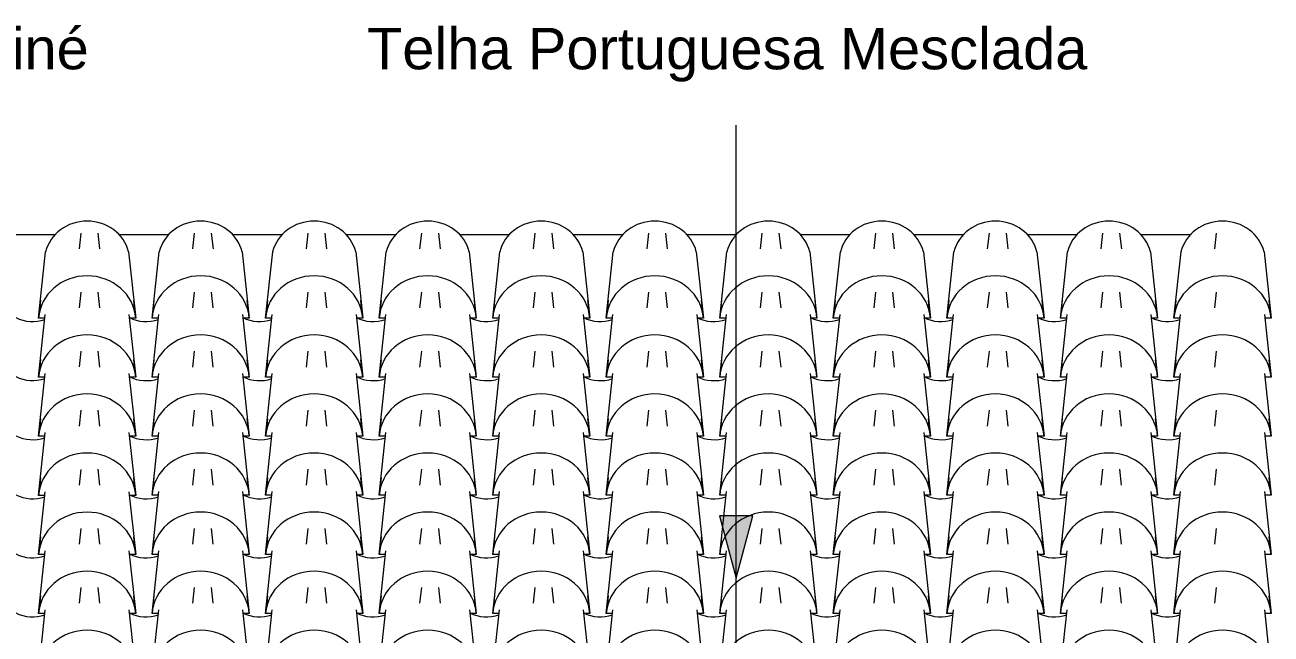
# Model space of a CAD drawing. Header units: millimetres. Extents: x -12976 to 58202, y -2238 to 7407.
# Drawn here: x 51168 to 54176, y 5746 to 7216 of the extents above; entities that cross this region are included whole.
import ezdxf

# ---------------------------------------------------------------- set-up
doc = ezdxf.new("R2010")
doc.units = ezdxf.units.MM
for name, color, linetype, lineweight in [('A-GLAZ-CURT', 52, 'Continuous', 9), ('A-ROOF-OTLN', 132, 'Continuous', 9), ('G-ANNO-TEXT', 231, 'Continuous', 9)]:
    doc.layers.add(name, color=color, linetype=linetype, lineweight=lineweight)
doc.styles.add('Arial', font='arial.ttf', dxfattribs={"height": 100})

# ---------------------------------------------------------------- blocks, each defined once
blk = doc.blocks.new('COLONIAL BASE - COLONIAL BASE-V201-FACHADA LATERAL ESQUERDA')
at = {"layer": 'A-GLAZ-CURT'}
for p, q in [((16912.1, 5430.4), (16916.3, 5392.3)), ((17141.8, 5392.3), (17145.9, 5430.4)), ((17043.3, 5225.1), (17059.4, 5376.5)), ((17261.6, 5376.5), (17277.8, 5225.1)), ((17047.8, 5267.4), (17043.6, 5229.3)), ((17277.4, 5229.3), (17273.3, 5267.4)), ((17058.5, 5225.1), (17043.3, 5225.1)), ((17266.4, 5225.1), (17262.6, 5225.1)), ((17277.8, 5225.1), (17266.6, 5225.1))]:
    blk.add_line(p, q, dxfattribs=at)
for centre, major_axis, start_param, end_param in [((17160.5, 5218.1), (117.5, 0), 0.063873, 3.077719), ((17029, 5296), (85.3, 0), 4.213259, 5.064544)]:
    blk.add_ellipse(centre, major_axis=major_axis, ratio=0.928477, start_param=start_param, end_param=end_param, dxfattribs=at)
blk = doc.blocks.new('COLONIAL BASE - COLONIAL BASE-V155-FACHADA LATERAL ESQUERDA')
at = {"layer": 'A-GLAZ-CURT'}
for p, q in [((4303.6, 4574.9), (4307.7, 4536.7)), ((4533.2, 4536.7), (4537.4, 4574.9)), ((4434.7, 4369.6), (4450.9, 4521)), ((4653.1, 4521), (4669.3, 4369.6)), ((4439.3, 4411.8), (4435.1, 4373.7)), ((4668.9, 4373.7), (4664.7, 4411.8)), ((4450, 4369.6), (4434.7, 4369.6)), ((4669.3, 4369.6), (4654, 4369.6))]:
    blk.add_line(p, q, dxfattribs=at)
for centre, major_axis, start_param, end_param in [((4552, 4362.6), (117.5, 0), 0.063873, 3.077719), ((4420.5, 4440.4), (85.3, 0), 4.213259, 5.064544)]:
    blk.add_ellipse(centre, major_axis=major_axis, ratio=0.928477, start_param=start_param, end_param=end_param, dxfattribs=at)
blk = doc.blocks.new('COLONIAL BASE - COLONIAL BASE-V207-FACHADA LATERAL ESQUERDA')
at = {"layer": 'A-GLAZ-CURT'}
for p, q in [((16912.1, 6713.7), (16916.3, 6675.6)), ((17141.8, 6675.6), (17145.9, 6713.7)), ((17043.3, 6508.4), (17060.3, 6668.1)), ((17260.7, 6668.1), (17277.8, 6508.4)), ((17047.8, 6550.7), (17043.6, 6512.5)), ((17277.4, 6512.5), (17273.3, 6550.7)), ((17058.5, 6508.4), (17043.3, 6508.4)), ((17266.4, 6508.4), (17262.6, 6508.4)), ((17277.8, 6508.4), (17266.6, 6508.4))]:
    blk.add_line(p, q, dxfattribs=at)
for centre, major_axis, start_param, end_param in [((17160.5, 6647), (102.8, 0), 0.223318, 2.918275), ((17160.5, 6501.4), (117.5, 0), 0.063873, 3.077719), ((17029, 6579.3), (85.3, 0), 4.213259, 5.064544)]:
    blk.add_ellipse(centre, major_axis=major_axis, ratio=0.928477, start_param=start_param, end_param=end_param, dxfattribs=at)
blk = doc.blocks.new('COLONIAL BASE - COLONIAL BASE-V157-FACHADA LATERAL ESQUERDA')
at = {"layer": 'A-GLAZ-CURT'}
for p, q in [((3481.3, 6713.7), (3485.5, 6675.6)), ((3710.9, 6675.6), (3715.1, 6713.7)), ((3612.4, 6508.4), (3629.5, 6668.1)), ((3829.9, 6668.1), (3847, 6508.4)), ((3617, 6550.7), (3612.8, 6512.5)), ((3846.6, 6512.5), (3842.4, 6550.7)), ((3627.7, 6508.4), (3612.4, 6508.4)), ((3847, 6508.4), (3831.7, 6508.4))]:
    blk.add_line(p, q, dxfattribs=at)
for centre, major_axis, start_param, end_param in [((3729.7, 6647), (102.8, 0), 0.223318, 2.918275), ((3729.7, 6501.4), (117.5, 0), 0.063873, 3.077719), ((3598.2, 6579.3), (85.3, 0), 4.213259, 5.064544)]:
    blk.add_ellipse(centre, major_axis=major_axis, ratio=0.928477, start_param=start_param, end_param=end_param, dxfattribs=at)

msp = doc.modelspace()

# ---------------------------------------------------------------- hatches: boundary and pattern name
at = {"layer": 'G-ANNO-TEXT'}
msp.add_hatch(color=7, dxfattribs=at).paths.add_polyline_path([(52885.1, 5880.8), (52925.3, 6030.8), (52844.9, 6030.8)])

# ---------------------------------------------------------------- linework, layer by layer
at = {"layer": 'A-ROOF-OTLN'}
for p, q in [((51120.9, 6710.2), (51241.4, 6710.2)), ((51395, 6710.2), (51515.5, 6710.2)), ((51669.1, 6710.2), (51789.6, 6710.2)), ((51943.2, 6710.2), (52063.7, 6710.2)), ((52217.3, 6710.2), (52337.8, 6710.2)), ((52491.4, 6710.2), (52611.9, 6710.2)), ((52765.5, 6710.2), (52886, 6710.2)), ((53039.6, 6710.2), (53160.1, 6710.2)), ((53313.7, 6710.2), (53434.2, 6710.2)), ((53587.8, 6710.2), (53708.3, 6710.2)), ((53861.9, 6710.2), (53982.4, 6710.2))]:
    msp.add_line(p, q, dxfattribs=at)
at = {"layer": 'G-ANNO-TEXT', "color": 7}
for p, q in [((52885.1, 3741.5), (52885.1, 6974.4)), ((52885.1, 5880.8), (52885.1, 6974.4)), ((52925.3, 6030.8), (52844.9, 6030.8)), ((52844.9, 6030.8), (52885.1, 5880.8)), ((52885.1, 5880.8), (52925.3, 6030.8))]:
    msp.add_line(p, q, dxfattribs=at)

# ---------------------------------------------------------------- block references
at = {"layer": 'A-GLAZ-CURT'}
for name, p in [('COLONIAL BASE - COLONIAL BASE-V207-FACHADA LATERAL ESQUERDA', (34157.7, 0)), ('COLONIAL BASE - COLONIAL BASE-V157-FACHADA LATERAL ESQUERDA', (47862.6, 0)), ('COLONIAL BASE - COLONIAL BASE-V157-FACHADA LATERAL ESQUERDA', (48136.7, 0)), ('COLONIAL BASE - COLONIAL BASE-V157-FACHADA LATERAL ESQUERDA', (48410.8, 0)), ('COLONIAL BASE - COLONIAL BASE-V157-FACHADA LATERAL ESQUERDA', (48684.9, 0)), ('COLONIAL BASE - COLONIAL BASE-V157-FACHADA LATERAL ESQUERDA', (48959, 0)), ('COLONIAL BASE - COLONIAL BASE-V157-FACHADA LATERAL ESQUERDA', (49233.1, 0)), ('COLONIAL BASE - COLONIAL BASE-V157-FACHADA LATERAL ESQUERDA', (49507.2, 0)), ('COLONIAL BASE - COLONIAL BASE-V157-FACHADA LATERAL ESQUERDA', (49781.3, 0)), ('COLONIAL BASE - COLONIAL BASE-V157-FACHADA LATERAL ESQUERDA', (50055.4, 0)), ('COLONIAL BASE - COLONIAL BASE-V157-FACHADA LATERAL ESQUERDA', (50329.5, 0)), ('COLONIAL BASE - COLONIAL BASE-V201-FACHADA LATERAL ESQUERDA', (34157.7, 1140.7)), ('COLONIAL BASE - COLONIAL BASE-V155-FACHADA LATERAL ESQUERDA', (47040.3, 1996.2)), ('COLONIAL BASE - COLONIAL BASE-V155-FACHADA LATERAL ESQUERDA', (47314.4, 1996.2)), ('COLONIAL BASE - COLONIAL BASE-V155-FACHADA LATERAL ESQUERDA', (47588.5, 1996.2)), ('COLONIAL BASE - COLONIAL BASE-V155-FACHADA LATERAL ESQUERDA', (47862.6, 1996.2)), ('COLONIAL BASE - COLONIAL BASE-V155-FACHADA LATERAL ESQUERDA', (48136.7, 1996.2)), ('COLONIAL BASE - COLONIAL BASE-V155-FACHADA LATERAL ESQUERDA', (48410.8, 1996.2)), ('COLONIAL BASE - COLONIAL BASE-V155-FACHADA LATERAL ESQUERDA', (48684.9, 1996.2)), ('COLONIAL BASE - COLONIAL BASE-V155-FACHADA LATERAL ESQUERDA', (48959, 1996.2)), ('COLONIAL BASE - COLONIAL BASE-V155-FACHADA LATERAL ESQUERDA', (49233.1, 1996.2)), ('COLONIAL BASE - COLONIAL BASE-V155-FACHADA LATERAL ESQUERDA', (49507.2, 1996.2)), ('COLONIAL BASE - COLONIAL BASE-V201-FACHADA LATERAL ESQUERDA', (34157.7, 998.1)), ('COLONIAL BASE - COLONIAL BASE-V155-FACHADA LATERAL ESQUERDA', (47040.3, 1853.6)), ('COLONIAL BASE - COLONIAL BASE-V155-FACHADA LATERAL ESQUERDA', (47314.4, 1853.6)), ('COLONIAL BASE - COLONIAL BASE-V155-FACHADA LATERAL ESQUERDA', (47588.5, 1853.6)), ('COLONIAL BASE - COLONIAL BASE-V155-FACHADA LATERAL ESQUERDA', (47862.6, 1853.6)), ('COLONIAL BASE - COLONIAL BASE-V155-FACHADA LATERAL ESQUERDA', (48136.7, 1853.6)), ('COLONIAL BASE - COLONIAL BASE-V155-FACHADA LATERAL ESQUERDA', (48410.8, 1853.6)), ('COLONIAL BASE - COLONIAL BASE-V155-FACHADA LATERAL ESQUERDA', (48684.9, 1853.6)), ('COLONIAL BASE - COLONIAL BASE-V155-FACHADA LATERAL ESQUERDA', (48959, 1853.6)), ('COLONIAL BASE - COLONIAL BASE-V155-FACHADA LATERAL ESQUERDA', (49233.1, 1853.6)), ('COLONIAL BASE - COLONIAL BASE-V155-FACHADA LATERAL ESQUERDA', (49507.2, 1853.6)), ('COLONIAL BASE - COLONIAL BASE-V201-FACHADA LATERAL ESQUERDA', (34157.7, 855.5)), ('COLONIAL BASE - COLONIAL BASE-V155-FACHADA LATERAL ESQUERDA', (47040.3, 1711.1)), ('COLONIAL BASE - COLONIAL BASE-V155-FACHADA LATERAL ESQUERDA', (47314.4, 1711.1)), ('COLONIAL BASE - COLONIAL BASE-V155-FACHADA LATERAL ESQUERDA', (47588.5, 1711.1)), ('COLONIAL BASE - COLONIAL BASE-V155-FACHADA LATERAL ESQUERDA', (47862.6, 1711.1)), ('COLONIAL BASE - COLONIAL BASE-V155-FACHADA LATERAL ESQUERDA', (48136.7, 1711.1)), ('COLONIAL BASE - COLONIAL BASE-V155-FACHADA LATERAL ESQUERDA', (48410.8, 1711.1)), ('COLONIAL BASE - COLONIAL BASE-V155-FACHADA LATERAL ESQUERDA', (48684.9, 1711.1)), ('COLONIAL BASE - COLONIAL BASE-V155-FACHADA LATERAL ESQUERDA', (48959, 1711.1)), ('COLONIAL BASE - COLONIAL BASE-V155-FACHADA LATERAL ESQUERDA', (49233.1, 1711.1)), ('COLONIAL BASE - COLONIAL BASE-V155-FACHADA LATERAL ESQUERDA', (49507.2, 1711.1)), ('COLONIAL BASE - COLONIAL BASE-V201-FACHADA LATERAL ESQUERDA', (34157.7, 712.9)), ('COLONIAL BASE - COLONIAL BASE-V155-FACHADA LATERAL ESQUERDA', (47040.3, 1568.5)), ('COLONIAL BASE - COLONIAL BASE-V155-FACHADA LATERAL ESQUERDA', (47314.4, 1568.5)), ('COLONIAL BASE - COLONIAL BASE-V155-FACHADA LATERAL ESQUERDA', (47588.5, 1568.5)), ('COLONIAL BASE - COLONIAL BASE-V155-FACHADA LATERAL ESQUERDA', (47862.6, 1568.5)), ('COLONIAL BASE - COLONIAL BASE-V155-FACHADA LATERAL ESQUERDA', (48136.7, 1568.5)), ('COLONIAL BASE - COLONIAL BASE-V155-FACHADA LATERAL ESQUERDA', (48410.8, 1568.5)), ('COLONIAL BASE - COLONIAL BASE-V155-FACHADA LATERAL ESQUERDA', (48684.9, 1568.5)), ('COLONIAL BASE - COLONIAL BASE-V155-FACHADA LATERAL ESQUERDA', (48959, 1568.5)), ('COLONIAL BASE - COLONIAL BASE-V155-FACHADA LATERAL ESQUERDA', (49233.1, 1568.5)), ('COLONIAL BASE - COLONIAL BASE-V155-FACHADA LATERAL ESQUERDA', (49507.2, 1568.5)), ('COLONIAL BASE - COLONIAL BASE-V201-FACHADA LATERAL ESQUERDA', (34157.7, 570.4)), ('COLONIAL BASE - COLONIAL BASE-V155-FACHADA LATERAL ESQUERDA', (47040.3, 1425.9)), ('COLONIAL BASE - COLONIAL BASE-V155-FACHADA LATERAL ESQUERDA', (47314.4, 1425.9)), ('COLONIAL BASE - COLONIAL BASE-V155-FACHADA LATERAL ESQUERDA', (47588.5, 1425.9)), ('COLONIAL BASE - COLONIAL BASE-V155-FACHADA LATERAL ESQUERDA', (47862.6, 1425.9)), ('COLONIAL BASE - COLONIAL BASE-V155-FACHADA LATERAL ESQUERDA', (48136.7, 1425.9)), ('COLONIAL BASE - COLONIAL BASE-V155-FACHADA LATERAL ESQUERDA', (48410.8, 1425.9)), ('COLONIAL BASE - COLONIAL BASE-V155-FACHADA LATERAL ESQUERDA', (48684.9, 1425.9)), ('COLONIAL BASE - COLONIAL BASE-V155-FACHADA LATERAL ESQUERDA', (48959, 1425.9)), ('COLONIAL BASE - COLONIAL BASE-V155-FACHADA LATERAL ESQUERDA', (49233.1, 1425.9)), ('COLONIAL BASE - COLONIAL BASE-V155-FACHADA LATERAL ESQUERDA', (49507.2, 1425.9)), ('COLONIAL BASE - COLONIAL BASE-V201-FACHADA LATERAL ESQUERDA', (34157.7, 427.8)), ('COLONIAL BASE - COLONIAL BASE-V155-FACHADA LATERAL ESQUERDA', (47040.3, 1283.3)), ('COLONIAL BASE - COLONIAL BASE-V155-FACHADA LATERAL ESQUERDA', (47314.4, 1283.3)), ('COLONIAL BASE - COLONIAL BASE-V155-FACHADA LATERAL ESQUERDA', (47588.5, 1283.3)), ('COLONIAL BASE - COLONIAL BASE-V155-FACHADA LATERAL ESQUERDA', (47862.6, 1283.3)), ('COLONIAL BASE - COLONIAL BASE-V155-FACHADA LATERAL ESQUERDA', (48136.7, 1283.3)), ('COLONIAL BASE - COLONIAL BASE-V155-FACHADA LATERAL ESQUERDA', (48410.8, 1283.3)), ('COLONIAL BASE - COLONIAL BASE-V155-FACHADA LATERAL ESQUERDA', (48684.9, 1283.3)), ('COLONIAL BASE - COLONIAL BASE-V155-FACHADA LATERAL ESQUERDA', (48959, 1283.3)), ('COLONIAL BASE - COLONIAL BASE-V155-FACHADA LATERAL ESQUERDA', (49233.1, 1283.3)), ('COLONIAL BASE - COLONIAL BASE-V155-FACHADA LATERAL ESQUERDA', (49507.2, 1283.3))]:
    msp.add_blockref(name, p, dxfattribs=at)

# ---------------------------------------------------------------- texts
at = {"layer": 'G-ANNO-TEXT', "color": 7, "char_height": 100, "attachment_point": 1, "style": 'Arial'}
for s, insert, width in [('Chaminé', (50763.3, 7209), 693.46), ('Telha Portuguesa Mesclada', (51993.8, 7209), 2156.539)]:
    msp.add_mtext(s, dxfattribs=dict(at, insert=insert, width=width))

doc.saveas('drawing.dxf')
